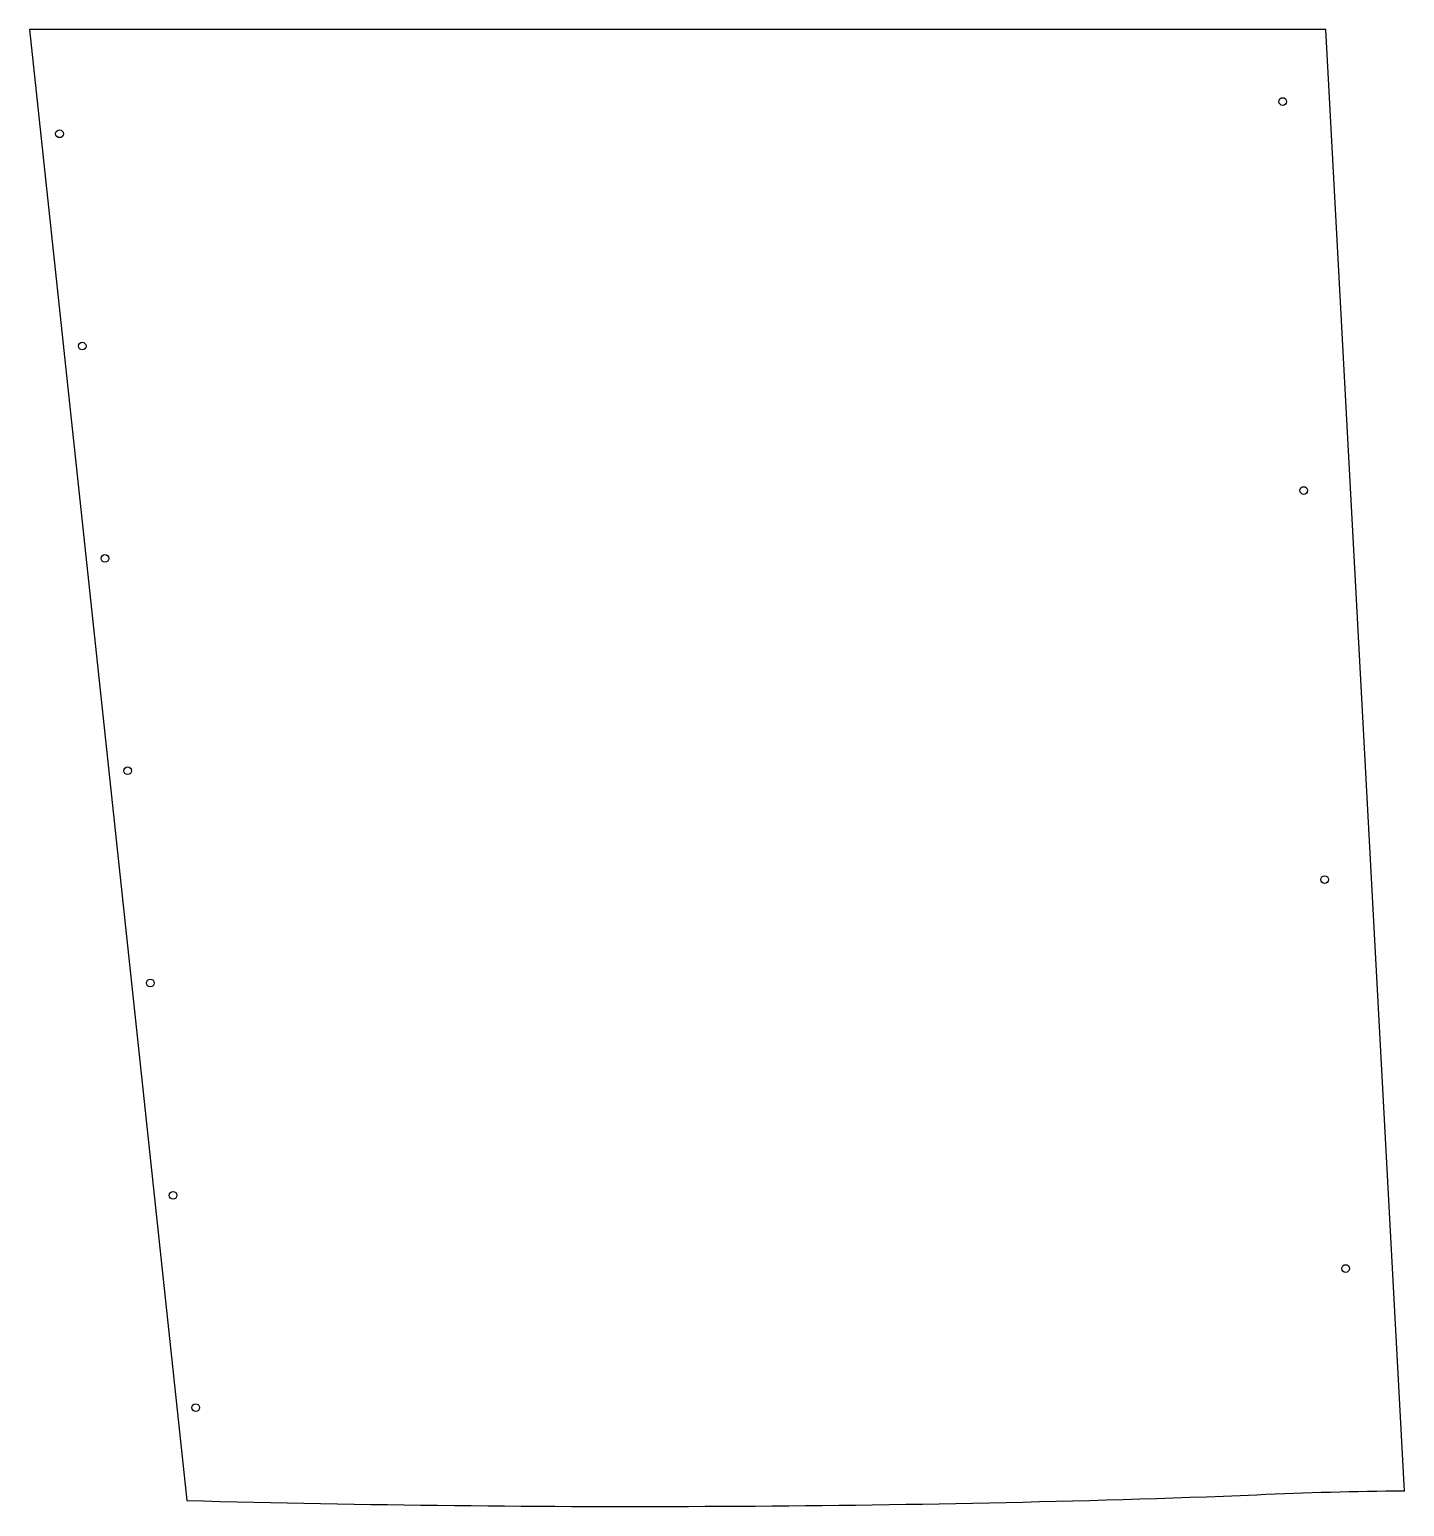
# Model space of a CAD drawing. Header units: inches. Extents: x 2 to 24.9, y 2 to 26.6.
import ezdxf

# ---------------------------------------------------------------- set-up
doc = ezdxf.new("R2010")
doc.units = ezdxf.units.IN
doc.header["$MEASUREMENT"] = 0
doc.layers.get('0').update_dxf_attribs({"linetype": 'CONTINUOUS'})

msp = doc.modelspace()

# ---------------------------------------------------------------- linework, layer by layer
for p, q in [((2, 26.637, 0.062), (4.625, 2.094, 0.062)), ((23.625, 26.637, 0.062), (2, 26.637, 0.062)), ((24.937, 2.25, 0.062), (23.625, 26.637, 0.062))]:
    msp.add_line(p, q)
for centre in [(22.907, 25.436), (2.5, 24.897), (2.879, 21.355), (23.257, 18.945), (3.258, 17.812), (3.637, 14.27), (23.606, 12.454), (4.016, 10.728), (4.395, 7.185), (23.955, 5.964), (4.773, 3.643)]:
    msp.add_circle(centre, 0.0642)
for centre, radius, start, end in [((25.395, -62.461, 0.062), 64.712, 90.40543, 92.58808), ((12.103, 283.125, 0.062), 281.131, 268.47576, 272.11402)]:
    msp.add_arc(centre, radius, start, end)

doc.saveas('drawing.dxf')
